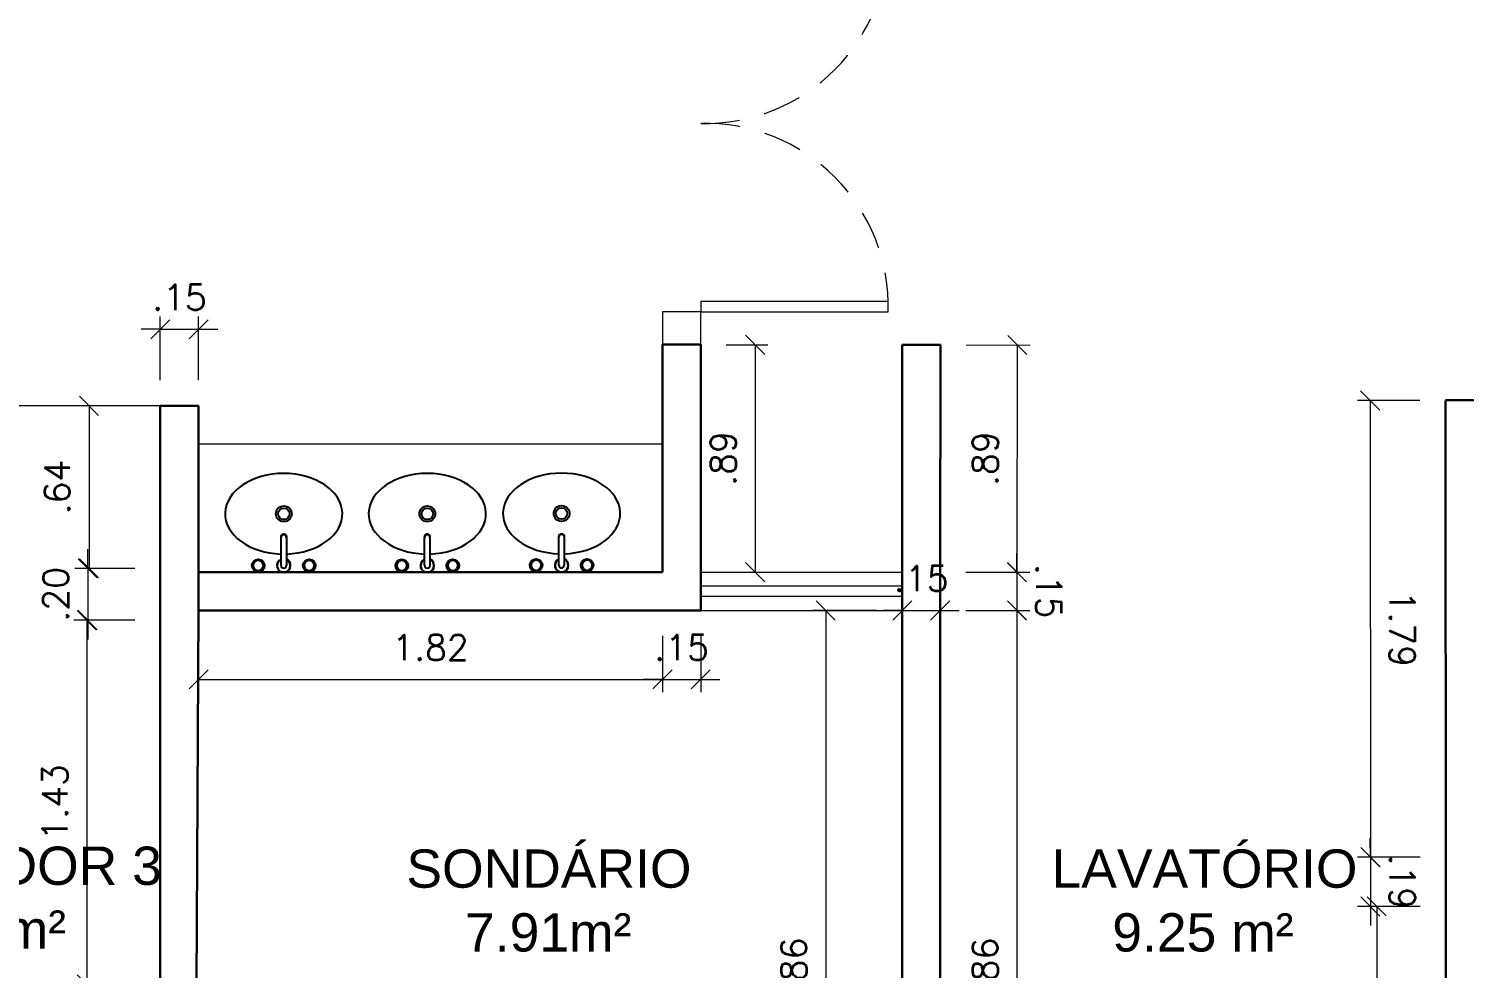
# Model space of a CAD drawing. Header units: centimetres. Extents: x 459.1 to 510, y 305.5 to 323.6.
# Drawn here: x 473.86 to 479.48, y 308.91 to 312.59 of the extents above; entities that cross this region are included whole.
import ezdxf

# ---------------------------------------------------------------- set-up
doc = ezdxf.new("R2010")
doc.units = ezdxf.units.CM
doc.header["$LTSCALE"] = 0.8
doc.linetypes.add('CONTINU', pattern=[0])
doc.linetypes.add('HIDDEN', pattern=[9.525, 6.35, -3.175])
for name, color, linetype, lineweight in [('ARQ-ALVENARIA', 1, 'Continuous', 30), ('ARQ-ALVENARIA FINA', 1, 'Continuous', 20), ('ARQ-COTAS', 30, 'Continuous', 9), ('ARQ-ESQ-TRACEJADA', 2, 'HIDDEN', 9), ('ARQ-ESQUADRIA', 2, 'Continuous', 15), ('ARQ-JANELA', 3, 'CONTINU', 15), ('ARQ-MÓVEIS', 170, 'Continuous', 9), ('ARQ-PISO', 4, 'CONTINU', 0), ('ARQ-TEXTO4', 4, 'Continuous', 30)]:
    doc.layers.add(name, color=color, linetype=linetype, lineweight=lineweight)
doc.layers.add('Peça Sanitária', color=9, linetype='Continuous')
doc.styles.add('arial', font='arial.ttf')
doc.styles.add('Romans_Anot', font='romans.shx')
doc.dimstyles.new('Escala 1-50', dxfattribs={"dimscale": 0.5, "dimtxt": 0.2, "dimasz": 0.15, "dimexe": 0.1, "dimexo": 0.2, "dimgap": 0.15, "dimtad": 1, "dimzin": 4, "dimdsep": 46, "dimtxsty": 'Romans_Anot', "dimblk": 'OBLIQUE', "dimcen": 0.25, "dimclrd": 256, "dimclre": 256, "dimclrt": 2, "dimadec": 0, "dimazin": 0, "dimtfac": 1, "dimtix": 1, "dimtmove": 2, "dimatfit": 3, "dimfxl": 1, "dimtfillclr": 256, "dimlwd": -1, "dimlwe": -1, "dimarcsym": 0})

# ---------------------------------------------------------------- blocks, each defined once
blk = doc.blocks.new('_Oblique')
at = {"color": 0, "linetype": 'ByBlock', "lineweight": -2}
blk.add_line((-0.5, -0.5), (0.5, 0.5), dxfattribs=at)
blk = doc.blocks.new('*D283')
at = {"layer": 'ARQ-COTAS', "ltscale": 0.03, "transparency": 16777216}
for p, q in [((474.3728, 311.2123), (474.3728, 311.4623)), ((474.5228, 311.2123), (474.5228, 311.4623)), ((474.3728, 311.4123), (474.2978, 311.4123)), ((474.3728, 311.4123), (474.5228, 311.4123)), ((474.5228, 311.4123), (474.5978, 311.4123))]:
    blk.add_line(p, q, dxfattribs=at)
at = {"layer": 'Defpoints', "color": 0, "lineweight": 5, "ltscale": 0.03, "transparency": 16777216}
for p in [(474.5228, 311.4123), (474.3728, 311.1123), (474.5228, 311.1123)]:
    blk.add_point(p, dxfattribs=at)
at = {"layer": 'ARQ-COTAS', "ltscale": 0.03, "transparency": 16777216, "xscale": 0.075, "yscale": 0.075, "zscale": 0.075}
blk.add_blockref('_Oblique', (474.3728, 311.4123), dxfattribs=at)
at = {"layer": 'ARQ-COTAS', "ltscale": 0.03, "transparency": 16777216, "xscale": 0.075, "yscale": 0.075, "zscale": 0.075, "rotation": 180}
blk.add_blockref('_Oblique', (474.5228, 311.4123), dxfattribs=at)
at = {"layer": 'ARQ-COTAS', "color": 2, "ltscale": 0.03, "transparency": 16777216, "insert": (474.4478, 311.5373), "char_height": 0.1, "attachment_point": 5, "style": 'Romans_Anot'}
blk.add_mtext('.15', dxfattribs=at)
blk = doc.blocks.new('*D284')
at = {"layer": 'ARQ-COTAS', "ltscale": 0.03, "transparency": 16777216}
for p, q in [((474.5228, 310.2102), (474.5228, 309.9899)), ((476.3408, 310.2102), (476.3408, 309.9899)), ((474.5228, 310.0399), (476.3408, 310.0399))]:
    blk.add_line(p, q, dxfattribs=at)
at = {"layer": 'Defpoints', "color": 0, "lineweight": 5, "ltscale": 0.03, "transparency": 16777216}
for p in [(474.5228, 310.3102), (476.3408, 310.3102), (476.3408, 310.0399)]:
    blk.add_point(p, dxfattribs=at)
at = {"layer": 'ARQ-COTAS', "ltscale": 0.03, "transparency": 16777216, "xscale": 0.075, "yscale": 0.075, "zscale": 0.075, "rotation": 180}
blk.add_blockref('_Oblique', (474.5228, 310.0399), dxfattribs=at)
at = {"layer": 'ARQ-COTAS', "ltscale": 0.03, "transparency": 16777216, "xscale": 0.075, "yscale": 0.075, "zscale": 0.075}
blk.add_blockref('_Oblique', (476.3408, 310.0399), dxfattribs=at)
at = {"layer": 'ARQ-COTAS', "color": 2, "ltscale": 0.03, "transparency": 16777216, "insert": (475.4318, 310.1649), "char_height": 0.1, "attachment_point": 5, "style": 'Romans_Anot'}
blk.add_mtext('1.82', dxfattribs=at)
blk = doc.blocks.new('*D285')
at = {"layer": 'ARQ-COTAS', "ltscale": 0.03, "transparency": 16777216}
for p, q in [((476.3408, 310.2102), (476.3408, 309.9899)), ((476.4908, 310.2102), (476.4908, 309.9899)), ((476.3408, 310.0399), (476.2658, 310.0399)), ((476.3408, 310.0399), (476.4908, 310.0399)), ((476.4908, 310.0399), (476.5658, 310.0399))]:
    blk.add_line(p, q, dxfattribs=at)
at = {"layer": 'Defpoints', "color": 0, "lineweight": 5, "ltscale": 0.03, "transparency": 16777216}
for p in [(476.3408, 310.3102), (476.4908, 310.3102), (476.4908, 310.0399)]:
    blk.add_point(p, dxfattribs=at)
at = {"layer": 'ARQ-COTAS', "ltscale": 0.03, "transparency": 16777216, "xscale": 0.075, "yscale": 0.075, "zscale": 0.075}
blk.add_blockref('_Oblique', (476.3408, 310.0399), dxfattribs=at)
at = {"layer": 'ARQ-COTAS', "ltscale": 0.03, "transparency": 16777216, "xscale": 0.075, "yscale": 0.075, "zscale": 0.075, "rotation": 180}
blk.add_blockref('_Oblique', (476.4908, 310.0399), dxfattribs=at)
at = {"layer": 'ARQ-COTAS', "color": 2, "ltscale": 0.03, "transparency": 16777216, "insert": (476.4158, 310.1649), "char_height": 0.1, "attachment_point": 5, "style": 'Romans_Anot'}
blk.add_mtext('.15', dxfattribs=at)
blk = doc.blocks.new('*D287')
at = {"layer": 'ARQ-COTAS', "ltscale": 0.03, "transparency": 16777216}
for p, q in [((477.2807, 310.4102), (477.2808, 310.3602)), ((477.4293, 310.4102), (477.4293, 310.3602)), ((477.2808, 310.3102), (477.2058, 310.3101)), ((477.2808, 310.3102), (477.4293, 310.3102)), ((477.4293, 310.3102), (477.5043, 310.3103))]:
    blk.add_line(p, q, dxfattribs=at)
at = {"layer": 'Defpoints', "color": 0, "lineweight": 5, "ltscale": 0.03, "transparency": 16777216}
for p in [(477.2808, 310.3102), (477.4293, 310.3102), (477.4293, 310.3102)]:
    blk.add_point(p, dxfattribs=at)
at = {"layer": 'ARQ-COTAS', "ltscale": 0.03, "transparency": 16777216, "xscale": 0.075, "yscale": 0.075, "zscale": 0.075}
for p, rotation in [((477.2808, 310.3102), 0.02148928767299552), ((477.4293, 310.3102), 180.021489287673)]:
    blk.add_blockref('_Oblique', p, dxfattribs=dict(at, rotation=rotation))
at = {"layer": 'ARQ-COTAS', "color": 2, "ltscale": 0.03, "transparency": 16777216, "insert": (477.355, 310.4352), "char_height": 0.1, "attachment_point": 5, "rotation": 0.0215, "style": 'Romans_Anot'}
blk.add_mtext('.15', dxfattribs=at)
blk = doc.blocks.new('*D296')
at = {"layer": 'ARQ-COTAS', "ltscale": 0.03, "transparency": 16777216}
for p, q in [((477.1808, 310.3102), (476.9309, 310.3102)), ((476.9809, 310.3102), (476.9809, 307.4462)), ((477.1808, 307.4462), (476.9309, 307.4462))]:
    blk.add_line(p, q, dxfattribs=at)
at = {"layer": 'Defpoints', "color": 0, "lineweight": 5, "ltscale": 0.03, "transparency": 16777216}
for p in [(477.2808, 310.3102), (476.9809, 307.4462), (477.2808, 307.4462)]:
    blk.add_point(p, dxfattribs=at)
at = {"layer": 'ARQ-COTAS', "ltscale": 0.03, "transparency": 16777216, "xscale": 0.075, "yscale": 0.075, "zscale": 0.075}
for p, rotation in [((476.9809, 310.3102), 90), ((476.9809, 307.4462), 270)]:
    blk.add_blockref('_Oblique', p, dxfattribs=dict(at, rotation=rotation))
at = {"layer": 'ARQ-COTAS', "color": 2, "ltscale": 0.03, "transparency": 16777216, "insert": (476.8559, 308.8782), "char_height": 0.1, "attachment_point": 5, "rotation": 90, "style": 'Romans_Anot'}
blk.add_mtext('2.86', dxfattribs=at)
blk = doc.blocks.new('*D298')
at = {"layer": 'ARQ-COTAS', "ltscale": 0.03, "transparency": 16777216}
for p, q in [((474.2728, 311.1123), (474.0433, 311.1123)), ((474.0933, 311.1123), (474.0933, 310.475)), ((474.2728, 310.475), (474.0433, 310.475))]:
    blk.add_line(p, q, dxfattribs=at)
at = {"layer": 'Defpoints', "color": 0, "lineweight": 5, "ltscale": 0.03, "transparency": 16777216}
for p in [(474.3728, 311.1123), (474.0933, 310.475), (474.3728, 310.475)]:
    blk.add_point(p, dxfattribs=at)
at = {"layer": 'ARQ-COTAS', "ltscale": 0.03, "transparency": 16777216, "xscale": 0.075, "yscale": 0.075, "zscale": 0.075}
for p, rotation in [((474.0933, 311.1123), 90), ((474.0933, 310.475), 270)]:
    blk.add_blockref('_Oblique', p, dxfattribs=dict(at, rotation=rotation))
at = {"layer": 'ARQ-COTAS', "color": 2, "ltscale": 0.03, "transparency": 16777216, "insert": (473.9683, 310.7936), "char_height": 0.1, "attachment_point": 5, "rotation": 90, "style": 'Romans_Anot'}
blk.add_mtext('.64', dxfattribs=at)
blk = doc.blocks.new('*D299')
at = {"layer": 'ARQ-COTAS', "ltscale": 0.03, "transparency": 16777216}
for p, q in [((474.088, 310.475), (474.088, 310.55)), ((474.2728, 310.475), (474.038, 310.475)), ((474.088, 310.475), (474.088, 310.2719)), ((474.2728, 310.2719), (474.038, 310.2719)), ((474.088, 310.2719), (474.088, 310.1969))]:
    blk.add_line(p, q, dxfattribs=at)
at = {"layer": 'Defpoints', "color": 0, "lineweight": 5, "ltscale": 0.03, "transparency": 16777216}
for p in [(474.3728, 310.475), (474.088, 310.2719), (474.3728, 310.2719)]:
    blk.add_point(p, dxfattribs=at)
at = {"layer": 'ARQ-COTAS', "ltscale": 0.03, "transparency": 16777216, "xscale": 0.075, "yscale": 0.075, "zscale": 0.075}
for p, rotation in [((474.088, 310.475), 270), ((474.088, 310.2719), 90)]:
    blk.add_blockref('_Oblique', p, dxfattribs=dict(at, rotation=rotation))
at = {"layer": 'ARQ-COTAS', "color": 2, "ltscale": 0.03, "transparency": 16777216, "insert": (473.963, 310.3734), "char_height": 0.1, "attachment_point": 5, "rotation": 90, "style": 'Romans_Anot'}
blk.add_mtext('.20', dxfattribs=at)
blk = doc.blocks.new('*D300')
at = {"layer": 'ARQ-COTAS', "ltscale": 0.03, "transparency": 16777216}
for p, q in [((474.2728, 310.2719), (474.0342, 310.2719)), ((474.0842, 310.2719), (474.0842, 308.8442)), ((474.2728, 308.8442), (474.0342, 308.8442))]:
    blk.add_line(p, q, dxfattribs=at)
at = {"layer": 'Defpoints', "color": 0, "lineweight": 5, "ltscale": 0.03, "transparency": 16777216}
for p in [(474.3728, 310.2719), (474.0842, 308.8442), (474.3728, 308.8442)]:
    blk.add_point(p, dxfattribs=at)
at = {"layer": 'ARQ-COTAS', "ltscale": 0.03, "transparency": 16777216, "xscale": 0.075, "yscale": 0.075, "zscale": 0.075}
for p, rotation in [((474.0842, 310.2719), 90), ((474.0842, 308.8442), 270)]:
    blk.add_blockref('_Oblique', p, dxfattribs=dict(at, rotation=rotation))
at = {"layer": 'ARQ-COTAS', "color": 2, "ltscale": 0.03, "transparency": 16777216, "insert": (473.9592, 309.558), "char_height": 0.1, "attachment_point": 5, "rotation": 90, "style": 'Romans_Anot'}
blk.add_mtext('1.43', dxfattribs=at)
blk = doc.blocks.new('*D302')
at = {"layer": 'ARQ-COTAS', "ltscale": 0.03, "transparency": 16777216}
for p, q in [((477.5293, 310.3102), (477.7804, 310.3102)), ((477.7304, 310.3102), (477.7304, 307.4461)), ((477.5304, 307.4461), (477.7804, 307.4461))]:
    blk.add_line(p, q, dxfattribs=at)
at = {"layer": 'Defpoints', "color": 0, "lineweight": 5, "ltscale": 0.03, "transparency": 16777216}
for p in [(477.4293, 310.3102), (477.4304, 307.4461), (477.7304, 307.4461)]:
    blk.add_point(p, dxfattribs=at)
at = {"layer": 'ARQ-COTAS', "ltscale": 0.03, "transparency": 16777216, "xscale": 0.075, "yscale": 0.075, "zscale": 0.075}
for p, rotation in [((477.7304, 310.3102), 90), ((477.7304, 307.4461), 270)]:
    blk.add_blockref('_Oblique', p, dxfattribs=dict(at, rotation=rotation))
at = {"layer": 'ARQ-COTAS', "color": 2, "ltscale": 0.03, "transparency": 16777216, "insert": (477.6054, 308.8781), "char_height": 0.1, "attachment_point": 5, "rotation": 90, "style": 'Romans_Anot'}
blk.add_mtext('2.86', dxfattribs=at)
blk = doc.blocks.new('*D306')
at = {"layer": 'ARQ-COTAS', "ltscale": 0.03, "transparency": 16777216}
for p, q in [((479.3098, 311.1333), (479.0648, 311.1332)), ((479.1148, 311.1332), (479.1158, 309.3432)), ((479.3107, 309.3433), (479.0658, 309.3432))]:
    blk.add_line(p, q, dxfattribs=at)
at = {"layer": 'Defpoints', "color": 0, "lineweight": 5, "ltscale": 0.03, "transparency": 16777216}
for p in [(479.4098, 311.1333), (479.1158, 309.3432), (479.4107, 309.3434)]:
    blk.add_point(p, dxfattribs=at)
at = {"layer": 'ARQ-COTAS', "ltscale": 0.03, "transparency": 16777216, "xscale": 0.075, "yscale": 0.075, "zscale": 0.075}
for p, rotation in [((479.1148, 311.1332), 90.02953593712083), ((479.1158, 309.3432), 270.0295359371208)]:
    blk.add_blockref('_Oblique', p, dxfattribs=dict(at, rotation=rotation))
at = {"layer": 'ARQ-COTAS', "color": 2, "ltscale": 0.03, "transparency": 16777216, "insert": (479.2403, 310.2383), "char_height": 0.1, "attachment_point": 5, "rotation": 270.0295, "style": 'Romans_Anot'}
blk.add_mtext('1.79', dxfattribs=at)
blk = doc.blocks.new('*D307')
at = {"layer": 'ARQ-COTAS', "ltscale": 0.03, "transparency": 16777216}
for p, q in [((479.1154, 309.3432), (479.1153, 309.4182)), ((479.3107, 309.3433), (479.0654, 309.3432)), ((479.1154, 309.3432), (479.1155, 309.1501)), ((479.3108, 309.1502), (479.0655, 309.1501)), ((479.1155, 309.1501), (479.1155, 309.0751))]:
    blk.add_line(p, q, dxfattribs=at)
at = {"layer": 'Defpoints', "color": 0, "lineweight": 5, "ltscale": 0.03, "transparency": 16777216}
for p in [(479.4107, 309.3434), (479.1155, 309.1501), (479.4108, 309.1503)]:
    blk.add_point(p, dxfattribs=at)
at = {"layer": 'ARQ-COTAS', "ltscale": 0.03, "transparency": 16777216, "xscale": 0.075, "yscale": 0.075, "zscale": 0.075}
for p, rotation in [((479.1154, 309.3432), 270.0295359371176), ((479.1155, 309.1501), 90.02953593711763)]:
    blk.add_blockref('_Oblique', p, dxfattribs=dict(at, rotation=rotation))
at = {"layer": 'ARQ-COTAS', "color": 2, "ltscale": 0.03, "transparency": 16777216, "insert": (479.2404, 309.2467), "char_height": 0.1, "attachment_point": 5, "rotation": 270.0295, "style": 'Romans_Anot'}
blk.add_mtext('.19', dxfattribs=at)
blk = doc.blocks.new('*D308')
at = {"layer": 'ARQ-COTAS', "ltscale": 0.03, "transparency": 16777216}
for p, q in [((479.3108, 309.1503), (479.0902, 309.1503)), ((479.1402, 309.1503), (479.1402, 306.4623)), ((479.3108, 306.4623), (479.0902, 306.4623))]:
    blk.add_line(p, q, dxfattribs=at)
at = {"layer": 'Defpoints', "color": 0, "lineweight": 5, "ltscale": 0.03, "transparency": 16777216}
for p in [(479.4108, 309.1503), (479.1402, 306.4623), (479.4108, 306.4623)]:
    blk.add_point(p, dxfattribs=at)
at = {"layer": 'ARQ-COTAS', "ltscale": 0.03, "transparency": 16777216, "xscale": 0.075, "yscale": 0.075, "zscale": 0.075}
for p, rotation in [((479.1402, 309.1503), 90), ((479.1402, 306.4623), 270)]:
    blk.add_blockref('_Oblique', p, dxfattribs=dict(at, rotation=rotation))
at = {"layer": 'ARQ-COTAS', "color": 2, "ltscale": 0.03, "transparency": 16777216, "insert": (479.0152, 307.8063), "char_height": 0.1, "attachment_point": 5, "rotation": 90, "style": 'Romans_Anot'}
blk.add_mtext('2.69', dxfattribs=at)
blk = doc.blocks.new('*D402')
at = {"layer": 'ARQ-COTAS', "ltscale": 0.03, "transparency": 16777216}
for p, q in [((476.5908, 311.3511), (476.754, 311.3511)), ((476.704, 311.3511), (476.704, 310.4602)), ((476.5908, 310.4602), (476.754, 310.4602))]:
    blk.add_line(p, q, dxfattribs=at)
at = {"layer": 'Defpoints', "color": 0, "lineweight": 5, "ltscale": 0.03, "transparency": 16777216}
for p in [(476.4908, 311.3511), (476.4908, 310.4602), (476.704, 310.4602)]:
    blk.add_point(p, dxfattribs=at)
at = {"layer": 'ARQ-COTAS', "ltscale": 0.03, "transparency": 16777216, "xscale": 0.075, "yscale": 0.075, "zscale": 0.075}
for p, rotation in [((476.704, 311.3511), 90), ((476.704, 310.4602), 270)]:
    blk.add_blockref('_Oblique', p, dxfattribs=dict(at, rotation=rotation))
at = {"layer": 'ARQ-COTAS', "color": 2, "ltscale": 0.03, "transparency": 16777216, "insert": (476.579, 310.9056), "char_height": 0.1, "attachment_point": 5, "rotation": 90, "style": 'Romans_Anot'}
blk.add_mtext('.89', dxfattribs=at)
blk = doc.blocks.new('*D403')
at = {"layer": 'ARQ-COTAS', "ltscale": 0.03, "transparency": 16777216}
for p, q in [((477.7303, 310.4603), (477.7303, 310.5353)), ((477.5293, 310.4602), (477.7803, 310.4603)), ((477.7303, 310.4603), (477.7304, 310.3103)), ((477.5293, 310.3103), (477.7804, 310.3104)), ((477.7304, 310.3103), (477.7304, 310.2353))]:
    blk.add_line(p, q, dxfattribs=at)
at = {"layer": 'Defpoints', "color": 0, "lineweight": 5, "ltscale": 0.03, "transparency": 16777216}
for p in [(477.4293, 310.4602), (477.4293, 310.3102), (477.7304, 310.3103)]:
    blk.add_point(p, dxfattribs=at)
at = {"layer": 'ARQ-COTAS', "ltscale": 0.03, "transparency": 16777216, "xscale": 0.075, "yscale": 0.075, "zscale": 0.075}
for p, rotation in [((477.7303, 310.4603), 270.0214892876916), ((477.7304, 310.3103), 90.02148928769162)]:
    blk.add_blockref('_Oblique', p, dxfattribs=dict(at, rotation=rotation))
at = {"layer": 'ARQ-COTAS', "color": 2, "ltscale": 0.03, "transparency": 16777216, "insert": (477.8553, 310.3854), "char_height": 0.1, "attachment_point": 5, "rotation": 270.0215, "style": 'Romans_Anot'}
blk.add_mtext('.15', dxfattribs=at)
blk = doc.blocks.new('*D404')
at = {"layer": 'ARQ-COTAS', "ltscale": 0.03, "transparency": 16777216}
for p, q in [((477.5308, 311.3509), (477.7817, 311.3505)), ((477.7317, 311.3506), (477.7302, 310.4597)), ((477.5293, 310.46), (477.7802, 310.4596))]:
    blk.add_line(p, q, dxfattribs=at)
at = {"layer": 'Defpoints', "color": 0, "lineweight": 5, "ltscale": 0.03, "transparency": 16777216}
for p in [(477.4308, 311.3511), (477.4293, 310.4602), (477.7302, 310.4597)]:
    blk.add_point(p, dxfattribs=at)
at = {"layer": 'ARQ-COTAS', "ltscale": 0.03, "transparency": 16777216, "xscale": 0.075, "yscale": 0.075, "zscale": 0.075}
for p, rotation in [((477.7317, 311.3506), 89.90356991911295), ((477.7302, 310.4597), 269.903569919113)]:
    blk.add_blockref('_Oblique', p, dxfattribs=dict(at, rotation=rotation))
at = {"layer": 'ARQ-COTAS', "color": 2, "ltscale": 0.03, "transparency": 16777216, "insert": (477.6059, 310.9053), "char_height": 0.1, "attachment_point": 5, "rotation": 89.9036, "style": 'Romans_Anot'}
blk.add_mtext('.89', dxfattribs=at)

msp = doc.modelspace()

# ---------------------------------------------------------------- linework, layer by layer
at = {"layer": 'ARQ-ALVENARIA'}
for p, q in [((476.4908, 311.3527), (476.3408, 311.3527)), ((476.3408, 311.3527), (476.3408, 310.4602)), ((476.4908, 310.4602), (476.4908, 311.3527)), ((477.4308, 311.3511), (477.2808, 311.3511)), ((477.2808, 311.0512), (477.2808, 311.3511)), ((477.4293, 310.4602), (477.4308, 311.3511)), ((474.3728, 308.8442), (474.3728, 311.1123)), ((474.3728, 311.1123), (474.5228, 311.1123)), ((474.5228, 310.4602), (474.5228, 311.1123)), ((479.5598, 311.1341), (479.4098, 311.1341)), ((479.4098, 311.1333), (479.4108, 309.1503)), ((477.2808, 310.6772), (477.2808, 311.0512)), ((477.2808, 310.4602), (477.2808, 310.6772)), ((474.5228, 310.4602), (476.3408, 310.4602)), ((474.5228, 310.3102), (474.5228, 310.4602)), ((476.4908, 310.3102), (476.4908, 310.4602)), ((477.2808, 310.3102), (477.2808, 310.4602)), ((477.4293, 310.4602), (477.4308, 306.4623)), ((474.5141, 308.8442), (474.5228, 310.3102)), ((474.5228, 310.3102), (476.4908, 310.3102)), ((477.2808, 310.3102), (477.2808, 307.4462)), ((479.4108, 306.4623), (479.4108, 309.1503))]:
    msp.add_line(p, q, dxfattribs=at)
at = {"layer": 'ARQ-ALVENARIA FINA'}
for p, q in [((476.4908, 310.4602), (477.2808, 310.4602)), ((476.4908, 310.3102), (477.2808, 310.3102))]:
    msp.add_line(p, q, dxfattribs=at)
at = {"layer": 'ARQ-ESQ-TRACEJADA', "ltscale": 0.03}
for centre, start, end in [((476.5079, 312.9371), 268.6376, 1.5957), ((476.5079, 311.5011), 358.4043, 91.3624)]:
    msp.add_arc(centre, 0.7182, start, end, dxfattribs=at)
at = {"layer": 'ARQ-ESQUADRIA'}
for p, q in [((477.2258, 311.5211), (476.4908, 311.5211)), ((476.4908, 311.5211), (476.4908, 311.4811)), ((477.2258, 311.4811), (477.2258, 311.5211)), ((476.4908, 311.4811), (476.3408, 311.4811)), ((476.3408, 311.4811), (476.3408, 311.3511)), ((476.4908, 311.3511), (476.4908, 311.4811)), ((476.4908, 311.4811), (477.2258, 311.4811))]:
    msp.add_line(p, q, dxfattribs=at)
at = {"layer": 'ARQ-JANELA', "ltscale": 0.03}
for p, q in [((477.2808, 310.4052), (476.4908, 310.4052)), ((477.2808, 310.3652), (476.4908, 310.3652))]:
    msp.add_line(p, q, dxfattribs=at)
at = {"layer": 'ARQ-MÓVEIS'}
msp.add_line((474.5228, 310.9632), (476.3408, 310.9632), dxfattribs=at)
at = {"layer": 'ARQ-PISO', "ltscale": 0.03}
msp.add_line((474.3728, 311.1123), (472.9172, 311.1123), dxfattribs=at)
at = {"layer": 'Peça Sanitária'}
for p, q in [((474.8462, 310.5987), (474.8462, 310.5998)), ((474.8462, 310.5967), (474.8462, 310.598)), ((474.8462, 310.4862), (474.8462, 310.5967)), ((474.8668, 310.5998), (474.8668, 310.5987)), ((474.8668, 310.598), (474.8668, 310.5967)), ((474.8668, 310.5967), (474.8668, 310.4862)), ((475.4088, 310.5967), (475.4088, 310.598)), ((475.4088, 310.4862), (475.4088, 310.5967)), ((475.4089, 310.5987), (475.4089, 310.5998)), ((475.4295, 310.5998), (475.4295, 310.5987)), ((475.4295, 310.598), (475.4295, 310.5967)), ((475.4295, 310.5967), (475.4295, 310.4862)), ((475.935, 310.5977), (475.935, 310.599)), ((475.935, 310.4872), (475.935, 310.5977)), ((475.9351, 310.5997), (475.9351, 310.6008)), ((475.9557, 310.6008), (475.9557, 310.5997)), ((475.9557, 310.599), (475.9557, 310.5977)), ((475.9557, 310.5977), (475.9557, 310.4872))]:
    msp.add_line(p, q, dxfattribs=at)
for points in [[(474.8462, 310.5998, 0), (474.8463, 310.6016, 0), (474.8468, 310.6034, 0), (474.8476, 310.605, 0), (474.8486, 310.6064, 0), (474.8499, 310.6077, 0), (474.8513, 310.6087, 0), (474.853, 310.6095, 0), (474.8547, 310.61, 0), (474.8565, 310.6101, 0), (474.8583, 310.61, 0), (474.86, 310.6095, 0), (474.8616, 310.6087, 0), (474.8631, 310.6077, 0), (474.8644, 310.6064, 0), (474.8654, 310.605, 0), (474.8662, 310.6034, 0), (474.8666, 310.6016, 0), (474.8668, 310.5998, 0)], [(474.8462, 310.598, 0), (474.8463, 310.5998, 0), (474.8468, 310.6016, 0), (474.8475, 310.6032, 0), (474.8486, 310.6046, 0), (474.8498, 310.6059, 0), (474.8513, 310.6069, 0), (474.8529, 310.6077, 0), (474.8547, 310.6082, 0), (474.8565, 310.6083, 0), (474.8583, 310.6082, 0), (474.86, 310.6077, 0), (474.8616, 310.6069, 0), (474.8631, 310.6059, 0), (474.8644, 310.6046, 0), (474.8654, 310.6032, 0), (474.8662, 310.6016, 0), (474.8667, 310.5998, 0), (474.8668, 310.598, 0)], [(474.8565, 310.607, 0), (474.8547, 310.6068, 0), (474.8529, 310.6063, 0), (474.8513, 310.6056, 0), (474.8498, 310.6046, 0), (474.8486, 310.6033, 0), (474.8475, 310.6018, 0), (474.8468, 310.6002, 0), (474.8463, 310.5985, 0), (474.8462, 310.5967, 0)], [(474.8565, 310.6084, 0), (474.8547, 310.6083, 0), (474.853, 310.6078, 0), (474.8513, 310.607, 0), (474.8499, 310.606, 0), (474.8486, 310.6047, 0), (474.8476, 310.6033, 0), (474.8468, 310.6017, 0), (474.8464, 310.6003, 0)], [(474.8665, 310.6003, 0), (474.866, 310.6021, 0), (474.8652, 310.6036, 0), (474.8641, 310.6051, 0), (474.8628, 310.6063, 0), (474.8613, 310.6072, 0), (474.8596, 310.6079, 0), (474.8578, 310.6083, 0), (474.8565, 310.6084, 0)], [(474.8668, 310.5967, 0), (474.8666, 310.5985, 0), (474.8662, 310.6002, 0), (474.8654, 310.6018, 0), (474.8644, 310.6033, 0), (474.8631, 310.6046, 0), (474.8616, 310.6056, 0), (474.86, 310.6064, 0), (474.8582, 310.6068, 0), (474.8565, 310.607, 0)], [(474.8668, 310.5967, 0), (474.8668, 310.5967, 0)], [(475.4088, 310.598, 0), (475.409, 310.5998, 0), (475.4095, 310.6016, 0), (475.4102, 310.6032, 0), (475.4112, 310.6046, 0), (475.4125, 310.6059, 0), (475.414, 310.6069, 0), (475.4156, 310.6077, 0), (475.4174, 310.6082, 0), (475.4192, 310.6083, 0), (475.421, 310.6082, 0), (475.4227, 310.6077, 0), (475.4243, 310.6069, 0), (475.4258, 310.6059, 0), (475.4271, 310.6046, 0), (475.4281, 310.6032, 0), (475.4289, 310.6016, 0), (475.4293, 310.5998, 0), (475.4295, 310.598, 0)], [(475.4192, 310.607, 0), (475.4174, 310.6068, 0), (475.4156, 310.6063, 0), (475.414, 310.6056, 0), (475.4125, 310.6046, 0), (475.4112, 310.6033, 0), (475.4102, 310.6018, 0), (475.4095, 310.6002, 0), (475.409, 310.5985, 0), (475.4088, 310.5967, 0)], [(475.4089, 310.5998, 0), (475.409, 310.6016, 0), (475.4095, 310.6034, 0), (475.4102, 310.605, 0), (475.4113, 310.6064, 0), (475.4125, 310.6077, 0), (475.414, 310.6087, 0), (475.4156, 310.6095, 0), (475.4174, 310.61, 0), (475.4192, 310.6101, 0), (475.421, 310.61, 0), (475.4227, 310.6095, 0), (475.4243, 310.6087, 0), (475.4258, 310.6077, 0), (475.4271, 310.6064, 0), (475.4281, 310.605, 0), (475.4288, 310.6034, 0), (475.4293, 310.6016, 0), (475.4295, 310.5998, 0)], [(475.4192, 310.6084, 0), (475.4174, 310.6083, 0), (475.4156, 310.6078, 0), (475.414, 310.607, 0), (475.4125, 310.606, 0), (475.4113, 310.6047, 0), (475.4102, 310.6033, 0), (475.4095, 310.6017, 0), (475.4091, 310.6003, 0)], [(475.4292, 310.6003, 0), (475.4287, 310.6021, 0), (475.4279, 310.6036, 0), (475.4268, 310.6051, 0), (475.4255, 310.6063, 0), (475.4239, 310.6072, 0), (475.4223, 310.6079, 0), (475.4205, 310.6083, 0), (475.4192, 310.6084, 0)], [(475.4295, 310.5967, 0), (475.4293, 310.5985, 0), (475.4289, 310.6002, 0), (475.4281, 310.6018, 0), (475.4271, 310.6033, 0), (475.4258, 310.6046, 0), (475.4243, 310.6056, 0), (475.4227, 310.6064, 0), (475.4209, 310.6068, 0), (475.4192, 310.607, 0)], [(475.4295, 310.5967, 0), (475.4295, 310.5967, 0)], [(475.935, 310.599, 0), (475.9352, 310.6008, 0), (475.9357, 310.6026, 0), (475.9364, 310.6042, 0), (475.9375, 310.6056, 0), (475.9387, 310.6069, 0), (475.9402, 310.6079, 0), (475.9418, 310.6087, 0), (475.9436, 310.6092, 0), (475.9454, 310.6093, 0), (475.9472, 310.6092, 0), (475.9489, 310.6087, 0), (475.9505, 310.6079, 0), (475.952, 310.6069, 0), (475.9533, 310.6056, 0), (475.9543, 310.6042, 0), (475.9551, 310.6026, 0), (475.9556, 310.6008, 0), (475.9557, 310.599, 0)], [(475.9454, 310.608, 0), (475.9436, 310.6078, 0), (475.9418, 310.6073, 0), (475.9402, 310.6066, 0), (475.9387, 310.6056, 0), (475.9375, 310.6043, 0), (475.9364, 310.6028, 0), (475.9357, 310.6012, 0), (475.9352, 310.5995, 0), (475.935, 310.5977, 0)], [(475.9351, 310.6008, 0), (475.9352, 310.6026, 0), (475.9357, 310.6044, 0), (475.9365, 310.606, 0), (475.9375, 310.6074, 0), (475.9388, 310.6087, 0), (475.9402, 310.6097, 0), (475.9419, 310.6105, 0), (475.9436, 310.611, 0), (475.9454, 310.6111, 0), (475.9472, 310.611, 0), (475.9489, 310.6105, 0), (475.9505, 310.6097, 0), (475.952, 310.6087, 0), (475.9533, 310.6074, 0), (475.9543, 310.606, 0), (475.9551, 310.6044, 0), (475.9555, 310.6026, 0), (475.9557, 310.6008, 0)], [(475.9454, 310.6094, 0), (475.9436, 310.6093, 0), (475.9419, 310.6088, 0), (475.9402, 310.608, 0), (475.9388, 310.607, 0), (475.9375, 310.6057, 0), (475.9365, 310.6043, 0), (475.9357, 310.6027, 0), (475.9353, 310.6013, 0)], [(475.9554, 310.6013, 0), (475.9549, 310.6031, 0), (475.9541, 310.6046, 0), (475.953, 310.6061, 0), (475.9517, 310.6073, 0), (475.9502, 310.6082, 0), (475.9485, 310.6089, 0), (475.9467, 310.6093, 0), (475.9454, 310.6094, 0)], [(475.9557, 310.5977, 0), (475.9555, 310.5995, 0), (475.9551, 310.6012, 0), (475.9543, 310.6028, 0), (475.9533, 310.6043, 0), (475.952, 310.6056, 0), (475.9505, 310.6066, 0), (475.9489, 310.6074, 0), (475.9471, 310.6078, 0), (475.9454, 310.608, 0)], [(475.9557, 310.5977, 0), (475.9557, 310.5977, 0)]]:
    msp.add_polyline3d(points, dxfattribs=at)
for centre, radius in [((474.8566, 310.6892), 0.031), ((474.8566, 310.6892), 0.0225), ((475.4192, 310.6892), 0.031), ((475.4192, 310.6892), 0.0225), ((475.9455, 310.6902), 0.031), ((475.9455, 310.6902), 0.0225), ((474.7566, 310.4862), 0.025), ((474.9564, 310.4862), 0.025), ((475.3192, 310.4862), 0.025), ((475.5191, 310.4862), 0.025), ((475.8455, 310.4872), 0.025), ((476.0453, 310.4872), 0.025)]:
    msp.add_circle(centre, radius, dxfattribs=at)
for centre, radius, start, end in [((474.7566, 310.4862), 0.02, 0, 270), ((474.7566, 310.4862), 0.02, 90, 270), ((474.7566, 310.4862), 0.02, 0, 90), ((474.7566, 310.4862), 0.02, 270, 0), ((474.8566, 310.4862), 0.027, 112.6883, 0), ((474.8566, 310.4862), 0.026, 113.6074, 66.7721), ((474.8565, 310.4862), 0.0103, 180, 0), ((474.8566, 310.4862), 0.027, 0, 67.6771), ((474.9564, 310.4862), 0.02, 0, 270), ((474.9564, 310.4862), 0.02, 90, 270), ((474.9564, 310.4862), 0.02, 0, 90), ((474.9564, 310.4862), 0.02, 270, 0), ((475.3192, 310.4862), 0.02, 0, 270), ((475.3192, 310.4862), 0.02, 90, 270), ((475.3192, 310.4862), 0.02, 0, 90), ((475.3192, 310.4862), 0.02, 270, 0), ((475.4192, 310.4862), 0.027, 112.6883, 0), ((475.4192, 310.4862), 0.026, 113.6074, 66.7721), ((475.4192, 310.4862), 0.0103, 180, 0), ((475.4192, 310.4862), 0.027, 0, 67.6771), ((475.5191, 310.4862), 0.02, 0, 270), ((475.5191, 310.4862), 0.02, 90, 270), ((475.5191, 310.4862), 0.02, 0, 90), ((475.5191, 310.4862), 0.02, 270, 0), ((475.8455, 310.4872), 0.02, 0, 270), ((475.8455, 310.4872), 0.02, 90, 270), ((475.8455, 310.4872), 0.02, 0, 90), ((475.8455, 310.4872), 0.02, 270, 0), ((475.9455, 310.4872), 0.027, 112.6883, 0), ((475.9455, 310.4872), 0.026, 113.6074, 66.7721), ((475.9454, 310.4872), 0.0103, 180, 0), ((475.9455, 310.4872), 0.027, 0, 67.6771), ((476.0453, 310.4872), 0.02, 0, 270), ((476.0453, 310.4872), 0.02, 90, 270), ((476.0453, 310.4872), 0.02, 0, 90), ((476.0453, 310.4872), 0.02, 270, 0)]:
    msp.add_arc(centre, radius, start, end, dxfattribs=at)
for centre in [(474.8565, 310.6892), (475.4192, 310.6892), (475.9454, 310.6902)]:
    msp.add_ellipse(centre, major_axis=(-0.2299, 0), ratio=0.687346, start_param=1.615746, end_param=7.809032, dxfattribs=at)

# ---------------------------------------------------------------- texts
at = {"layer": 'ARQ-TEXTO4', "ltscale": 0.03, "char_height": 0.15, "attachment_point": 1, "style": 'arial'}
for s, width, gutter_width, insert in [('\\pi0.74545,t1.79545;SONDÁRIO\\P\\pi0.97551,t2.02551;7.91m²', 2.589806, 39.7083, (474.5917, 309.3736)), ('\\pi1.01576,t2.06576;LAVATÓRIO\\P\\pi1.25396,t2.30396;9.25 m²', 3.206151, 49.1585, (476.85, 309.3736)), ('\\pi0.60629,t1.65629;CORREDOR 3\\P\\pi0.97551,t2.02551;7.48m²', 2.589806, 39.7083, (472.3757, 309.3847))]:
    msp.add_mtext_dynamic_manual_height_columns(s, width=width, gutter_width=gutter_width, heights=[0], dxfattribs=dict(at, insert=insert))

# ---------------------------------------------------------------- dimensions: what is measured, and where the dimension line sits
at = {"layer": 'ARQ-COTAS', "ltscale": 0.03}
for base, p1, p2, picture, middle in [((474.5228, 311.4123), (474.3728, 311.1123), (474.5228, 311.1123), '*D283', (474.4478, 311.5373)), ((476.3408, 310.0399), (474.5228, 310.3102), (476.3408, 310.3102), '*D284', (475.4318, 310.1649)), ((476.4908, 310.0399), (476.3408, 310.3102), (476.4908, 310.3102), '*D285', (476.4158, 310.1649))]:
    dim = msp.add_linear_dim(base=base, p1=p1, p2=p2, dimstyle='Escala 1-50', dxfattribs=at)
    dim.commit()
    dim.dimension.update_dxf_attribs({"geometry": picture, "text_midpoint": middle})
for base, p1, p2, picture, middle in [((476.704, 310.4602), (476.4908, 311.3511), (476.4908, 310.4602), '*D402', (476.579, 310.9056)), ((474.0933, 310.475), (474.3728, 311.1123), (474.3728, 310.475), '*D298', (473.9683, 310.7936)), ((474.088, 310.2719), (474.3728, 310.475), (474.3728, 310.2719), '*D299', (473.963, 310.3734)), ((476.9809, 307.4462), (477.2808, 310.3102), (477.2808, 307.4462), '*D296', (476.8559, 308.8782)), ((477.7304, 307.4461), (477.4293, 310.3102), (477.4304, 307.4461), '*D302', (477.6054, 308.8781)), ((474.0842, 308.8442), (474.3728, 310.2719), (474.3728, 308.8442), '*D300', (473.9592, 309.558)), ((479.1402, 306.4623), (479.4108, 309.1503), (479.4108, 306.4623), '*D308', (479.0152, 307.8063))]:
    dim = msp.add_linear_dim(base=base, p1=p1, p2=p2, angle=90, dimstyle='Escala 1-50', dxfattribs=at)
    dim.commit()
    dim.dimension.update_dxf_attribs({"geometry": picture, "text_midpoint": middle})
for p1, p2, distance, picture, middle in [((477.4308, 311.3511), (477.4293, 310.4602), 0.3009, '*D404', (477.6059, 310.9053)), ((479.4098, 311.1333), (479.4107, 309.3434), -0.2949, '*D306', (479.2403, 310.2383)), ((477.2808, 310.3102), (477.4293, 310.3102), 0, '*D287', (477.355, 310.4352)), ((477.4293, 310.4602), (477.4293, 310.3102), 0.301, '*D403', (477.8553, 310.3854)), ((479.4107, 309.3434), (479.4108, 309.1503), -0.2953, '*D307', (479.2404, 309.2467))]:
    dim = msp.add_aligned_dim(p1=p1, p2=p2, distance=distance, dimstyle='Escala 1-50', dxfattribs=at)
    dim.commit()
    dim.dimension.update_dxf_attribs({"geometry": picture, "text_midpoint": middle})

doc.saveas('drawing.dxf')
